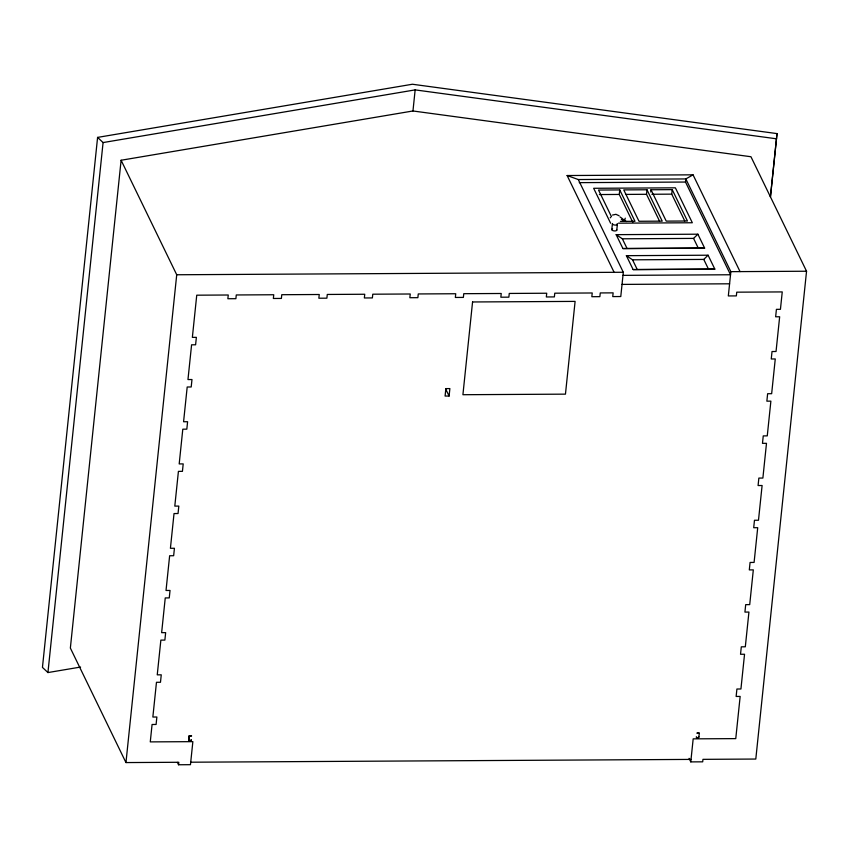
<?xml version="1.0" encoding="UTF-8"?>
<svg xmlns="http://www.w3.org/2000/svg" width="849" height="849" viewBox="0 0 849 849"><rect width="100%" height="100%" fill="white"/><g stroke="black" fill="none" stroke-linecap="round" stroke-linejoin="round"><path stroke-width="1.27" d="M777.015 133.601L770.436 196.894L777.015 133.601L412.412 84.242L97.593 137.4L42.45 667.399L47.937 672.567L80.581 667.059M47.937 672.567L103.079 142.568L97.593 137.4M689.059 758.348L690.778 761.893L702.696 761.829L702.951 759.346L755.801 759.048L806.55 271.234L750.951 156.736L412.964 110.975L121.11 160.249L70.361 648.063L125.96 762.572L178.81 762.275L178.555 764.758L190.463 764.684L192.861 741.655L150.273 741.888L152.077 724.484L156.099 724.462L156.874 717.012L152.852 717.034L156.471 682.299L160.482 682.278L161.257 674.828L157.245 674.849L160.864 640.114L164.876 640.093L165.651 632.643L161.639 632.664L165.247 597.929L169.259 597.908L170.033 590.458L166.022 590.48L169.641 555.745L173.652 555.724L174.427 548.274L170.416 548.295L174.024 513.56L178.046 513.528L178.821 506.089L174.798 506.11L178.417 471.375L182.429 471.344L183.204 463.904L179.192 463.925L182.8 429.191L186.822 429.159L187.597 421.72L183.575 421.741L187.194 387.006L191.205 386.974L191.98 379.535L187.969 379.556L191.587 344.811L195.599 344.79L196.374 337.35L192.362 337.371L196.745 295.187L228.254 295.006L227.861 298.731L235.895 298.689L236.277 294.964L273.749 294.752L273.357 298.477L281.39 298.434L281.772 294.709L319.245 294.507L318.853 298.222L326.886 298.179L327.279 294.454L364.741 294.253L364.359 297.967L372.382 297.925L372.775 294.2L410.237 293.998L409.855 297.712L417.878 297.67L418.27 293.945L455.733 293.743L455.351 297.458L463.374 297.415L463.766 293.69L501.228 293.489L500.846 297.214L508.869 297.161L509.262 293.446L546.724 293.234L546.342 296.959L554.376 296.906L554.758 293.192L592.231 292.979L591.838 296.704L599.872 296.651L600.254 292.937L613.137 292.863L612.745 296.588L620.778 296.534L623.304 272.264L578.275 179.542L567.121 175.531L614.114 272.317M125.96 762.572L176.719 274.758L121.11 160.249M412.964 110.975L415.15 89.888L776.57 138.812M449.1 396.037L449.874 388.587L445.863 388.609L445.088 396.058L449.1 396.037L445.651 388.916M611.8 229.591L612.405 223.733M632.823 222.332L619.282 194.442L619.749 189.921L598.534 190.038L611.513 216.771M616.777 230.121L617.393 224.263M659.493 221.016L646.514 194.294L646.98 189.773L623.76 189.9L639 221.271L662.22 221.143L646.98 189.773M650.759 192.012L651.003 189.752L672.217 189.635L687.446 221.005L666.232 221.122L651.003 189.752M684.719 220.878L671.739 194.145L672.217 189.635M622.975 275.363L730.533 274.758L685.514 182.047L685.833 178.937L693.049 174.83L740.041 271.606M578.275 179.542L685.833 178.937L730.851 271.659L728.325 295.94L736.359 295.898L736.741 292.173L782.247 291.918L780.433 309.323L776.421 309.344L775.646 316.794L779.658 316.773L776.039 351.507L772.028 351.528L771.253 358.978L775.264 358.957L771.656 393.692L767.634 393.713L766.859 401.163L770.881 401.142L767.263 435.877L763.251 435.898L762.476 443.348L766.488 443.327L762.88 478.061L758.857 478.083L758.083 485.532L762.105 485.511L758.486 520.246L754.474 520.267L753.7 527.717L757.711 527.696L754.092 562.431L750.081 562.452L749.306 569.902L753.318 569.881L749.709 604.615L745.698 604.647L744.923 612.087L748.935 612.065L745.316 646.8L741.304 646.832L740.53 654.271L744.541 654.25L740.933 688.985L736.911 689.017L736.136 696.456L740.158 696.435L735.765 738.619L693.177 738.853L690.778 761.893M624.631 219.732L623.166 221.111L625.458 221.377L624.631 219.732L625.31 218.172M610.272 217.853L610.516 217.312M616.162 234.653L622.349 238.802L693.559 238.399L697.878 234.197L704.628 248.099L622.922 248.555L616.162 234.653L697.878 234.197M626.371 255.666L632.547 259.815L703.768 259.423L708.077 255.209L714.837 269.122L633.121 269.579L626.371 255.666L708.077 255.209M612.5 215.062L615.928 214.309L619.112 215.773M103.079 142.568L415.15 89.888M625.458 221.377L626.604 221.493M622.922 248.555L704.628 248.099M633.121 269.579L714.837 269.122M567.121 175.531L693.049 174.83M579.273 182.641L685.514 182.047M599.383 194.548L619.282 194.442M625.872 194.41L646.514 194.294M651.852 194.262L671.739 194.145M620.396 221.377L634.978 221.302L619.749 189.921M618.518 223.17L692.328 222.756L675.369 187.831L593.653 188.287L610.611 223.213M176.719 274.758L623.304 272.264M730.851 271.659L806.55 271.234M622.041 284.404L729.588 283.799M699.205 733.239L696.88 733.101L699.396 733.09L698.769 737.091A1.199 1.051 -25.9 0 1 696.498 736.826L696.329 736.826A1.38 1.21 -25.9 0 0 697.538 738.057A1.38 1.21 -25.9 0 0 699.003 736.805M190.728 762.211L691.033 759.409M621.362 219.382L623.707 220.602L622.699 218.84L620.003 216.93M693.559 238.399L698.069 247.675M703.768 259.423L708.268 268.687M622.349 238.802L626.849 248.067M632.547 259.815L637.047 269.091M177.399 762.381L178.555 764.758M617.117 223.712A2.505 1.051 5.9 0 1 615.101 225.07A2.505 1.051 5.9 0 1 612.522 223.478M616.512 229.559A2.505 1.051 5.9 0 1 615.621 230.864A2.505 1.051 5.9 0 1 612.299 230.323A2.505 1.051 5.9 0 1 612.617 228.933M189.115 735.934L188.722 739.659A1.38 1.21 -25.9 0 0 189.932 740.89A1.38 1.21 -25.9 0 0 191.396 739.649L191.227 739.649A1.199 1.051 -25.9 0 1 188.903 739.935L189.263 736.094L191.619 735.924L189.115 735.934M472.564 301.968L462.917 394.711L565.455 394.148L575.102 301.395L472.564 301.968"/></g></svg>
